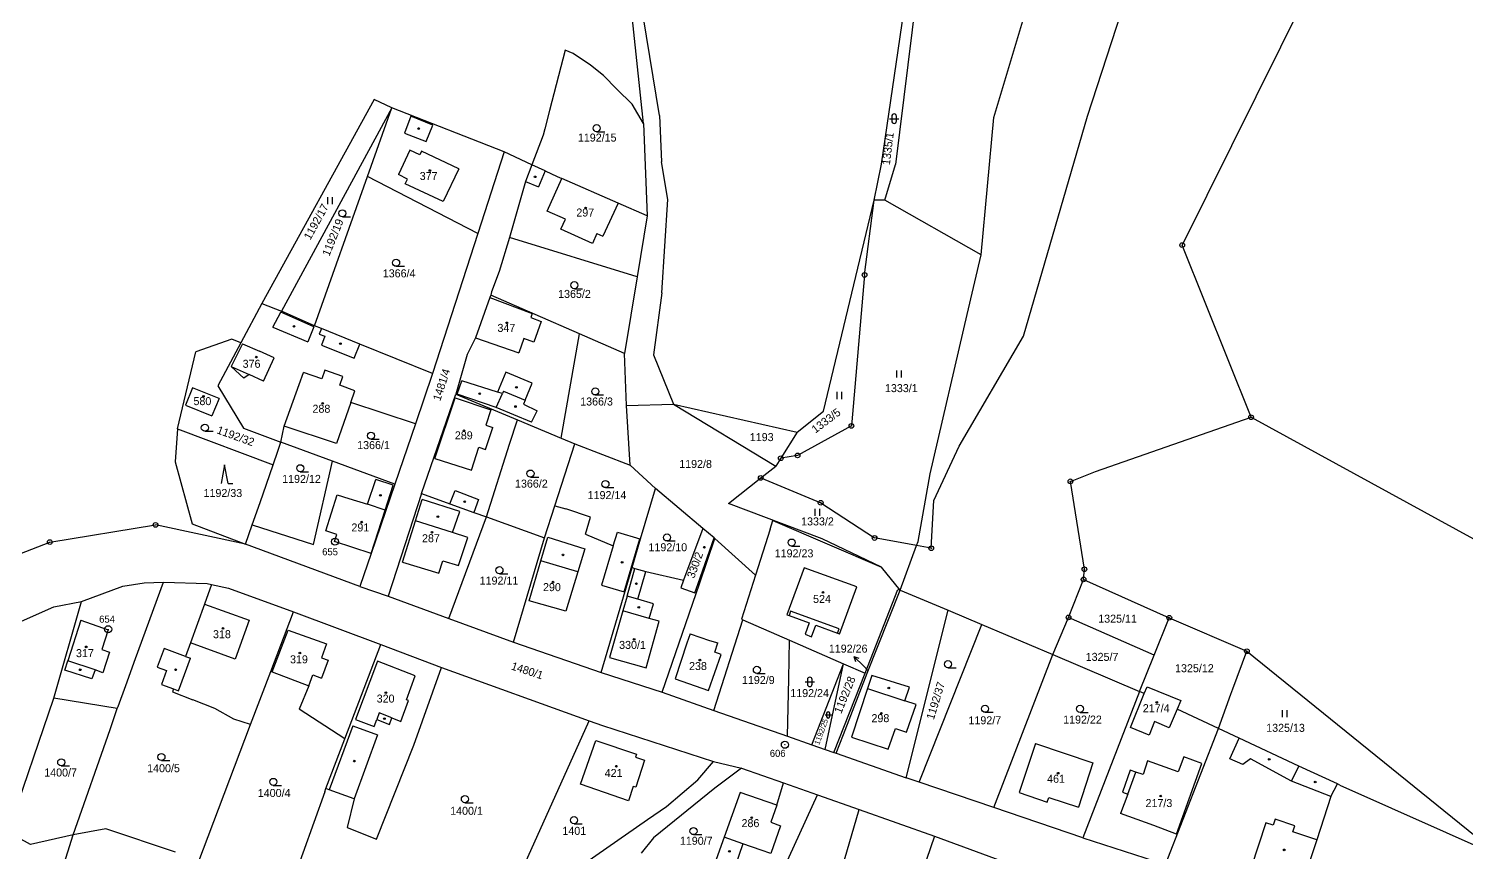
# Model space of a CAD drawing. Extents: x -820725 to -814908, y -1038210 to -1035296.
# Drawn here: x -818926.1 to -818620.6, y -1036652 to -1036477.1 of the extents above; entities that cross this region are included whole.
import ezdxf
from ezdxf.enums import TextEntityAlignment as Align

# ---------------------------------------------------------------- set-up
doc = ezdxf.new("R2010")
doc.units = 0
doc.header["$MEASUREMENT"] = 0
for name, color, linetype in [('101', 1, 'CONTINUOUS'), ('1016', 1, 'CONTINUOUS'), ('1029', 1, 'CONTINUOUS'), ('105', 1, 'CONTINUOUS'), ('18', 1, 'CONTINUOUS'), ('21800', 1, 'CONTINUOUS'), ('21900', 1, 'CONTINUOUS'), ('304', 1, 'CONTINUOUS'), ('306', 1, 'CONTINUOUS'), ('308', 1, 'CONTINUOUS'), ('316', 1, 'CONTINUOUS'), ('402', 1, 'CONTINUOUS'), ('404', 1, 'CONTINUOUS')]:
    doc.layers.add(name, color=color, linetype=linetype)

# ---------------------------------------------------------------- blocks, each defined once
blk = doc.blocks.new('4_02$0')
at = {"layer": '404', "color": 255, "linetype": 'Continuous'}
blk.add_circle((-0.01, 0), 0.175, dxfattribs=at)
blk = doc.blocks.new('1029$1')
at = {"layer": '1029', "color": 6, "linetype": 'Continuous'}
for p, q in [((0, 3), (-0.5, 2)), ((0, 0), (0, 3)), ((0, 3), (0.5, 2))]:
    blk.add_line(p, q, dxfattribs=at)
blk = doc.blocks.new('3_04$3')
at = {"layer": '304', "color": 255, "linetype": 'Continuous'}
blk.add_line((0.01, 0), (1.76, 0), dxfattribs=at)
blk.add_circle((0.01, 0.75), 0.75, dxfattribs=at)
blk = doc.blocks.new('3_06$2')
at = {"layer": '306', "color": 255, "linetype": 'Continuous'}
for p, q in [((-0.51, 0), (-0.51, 1.5)), ((0.49, 0), (0.49, 1.5))]:
    blk.add_line(p, q, dxfattribs=at)
blk = doc.blocks.new('3_16$4')
at = {"layer": '316', "color": 255, "linetype": 'Continuous'}
for p, q in [((-1, 1), (1, 1)), ((-0.5, 1.5), (-0.5, 0.5)), ((0.5, 0.5), (0.5, 1.5))]:
    blk.add_line(p, q, dxfattribs=at)
for centre, start, end in [((0, 1.5), 0, 180), ((0, 0.5), 180, 359.9879)]:
    blk.add_arc(centre, 0.5, start, end, dxfattribs=at)
blk = doc.blocks.new('3_08$5')
at = {"layer": '308', "color": 255, "linetype": 'Continuous'}
for p, q in [((0, 4), (-0.75, 0)), ((0.75, 0), (0, 4)), ((0.75, 0), (1.75, 0))]:
    blk.add_line(p, q, dxfattribs=at)
blk = doc.blocks.new('1_01$12')
at = {"layer": '101', "color": 3, "linetype": 'Continuous'}
for radius in [0.75, 0.03]:
    blk.add_circle((0, 0), radius, dxfattribs=at)
blk = doc.blocks.new('1_05$13')
at = {"layer": '105', "color": 3, "linetype": 'Continuous'}
for radius in [0.5, 0.0303]:
    blk.add_circle((0, 0), radius, dxfattribs=at)

msp = doc.modelspace()

# ---------------------------------------------------------------- linework, layer by layer
at = {"layer": '1029', "color": 255, "linetype": 'Continuous'}
msp.add_line((-818747.79, -1036613.38), (-818748.66, -1036612.52), dxfattribs=at)
at = {"layer": '21800', "color": 255, "linetype": 'Continuous'}
for p, q in [((-818844.88, -1036495.66), (-818846.25, -1036499.29)), ((-818840.23, -1036497.57), (-818844.88, -1036495.66)), ((-818846.25, -1036499.29), (-818841.65, -1036501.02)), ((-818841.65, -1036501.02), (-818840.23, -1036497.57)), ((-818845.11, -1036502.89), (-818847.51, -1036508.03)), ((-818842.99, -1036503.87), (-818845.11, -1036502.89)), ((-818842.61, -1036503.07), (-818842.99, -1036503.87)), ((-818834.68, -1036506.88), (-818842.61, -1036503.07)), ((-818845.58, -1036509.02), (-818847.51, -1036508.03)), ((-818846.06, -1036510.04), (-818845.58, -1036509.02)), ((-818834.68, -1036506.88), (-818838.01, -1036513.8)), ((-818820.52, -1036509.55), (-818817.75, -1036510.7)), ((-818816.34, -1036507.29), (-818817.75, -1036510.7)), ((-818815.93, -1036515.81), (-818812.81, -1036508.87)), ((-818838.01, -1036513.8), (-818846.06, -1036510.04)), ((-818800.81, -1036514.12), (-818804.09, -1036521.18)), ((-818812.05, -1036517.52), (-818815.93, -1036515.81)), ((-818813.02, -1036519.7), (-818812.05, -1036517.52)), ((-818806.3, -1036522.71), (-818813.02, -1036519.7)), ((-818805.35, -1036520.61), (-818806.3, -1036522.71)), ((-818805.35, -1036520.61), (-818804.09, -1036521.18)), ((-818828.1, -1036534.19), (-818819.09, -1036537.57)), ((-818874.19, -1036540.46), (-818872.48, -1036537.28)), ((-818865.47, -1036540.4), (-818872.48, -1036537.28)), ((-818819.09, -1036537.57), (-818819.41, -1036538.43)), ((-818819.41, -1036538.43), (-818817.2, -1036539.25)), ((-818817.2, -1036539.25), (-818818.77, -1036543.65)), ((-818874.19, -1036540.46), (-818866.77, -1036543.61)), ((-818865.47, -1036540.4), (-818866.77, -1036543.61)), ((-818863.87, -1036540.78), (-818864.34, -1036541.94)), ((-818864.34, -1036541.94), (-818863.14, -1036542.42)), ((-818863.14, -1036542.42), (-818863.89, -1036544.27)), ((-818831.11, -1036542.74), (-818821.96, -1036545.96)), ((-818820.88, -1036542.9), (-818821.96, -1036545.96)), ((-818818.77, -1036543.65), (-818820.88, -1036542.9)), ((-818863.89, -1036544.27), (-818856.95, -1036547.08)), ((-818856.95, -1036547.08), (-818855.74, -1036544.07)), ((-818883.07, -1036548.83), (-818879.23, -1036550.57)), ((-818868.62, -1036552.67), (-818867.7, -1036550.1)), ((-818863.82, -1036551.48), (-818867.7, -1036550.1)), ((-818863.16, -1036549.62), (-818863.82, -1036551.48)), ((-818859.32, -1036550.93), (-818863.16, -1036549.62)), ((-818859.99, -1036552.83), (-818859.32, -1036550.93)), ((-818835.05, -1036554.73), (-818834.06, -1036551.86)), ((-818826.44, -1036554.28), (-818834.06, -1036551.86)), ((-818824.72, -1036550.06), (-818826.44, -1036554.28)), ((-818819.08, -1036552.36), (-818824.72, -1036550.06)), ((-818820.57, -1036556.01), (-818819.08, -1036552.36)), ((-818871.76, -1036561.49), (-818868.62, -1036552.67)), ((-818856.76, -1036553.98), (-818859.99, -1036552.83)), ((-818857.62, -1036556.46), (-818856.76, -1036553.98)), ((-818826.74, -1036557.54), (-818835.05, -1036554.73)), ((-818826.74, -1036557.54), (-818825.41, -1036554.6)), ((-818825.41, -1036554.6), (-818826.44, -1036554.28)), ((-818825.21, -1036554.11), (-818825.41, -1036554.6)), ((-818825.21, -1036554.11), (-818820.57, -1036556.01)), ((-818839.75, -1036568.37), (-818835.49, -1036555.52)), ((-818835.49, -1036555.52), (-818827.9, -1036558.03)), ((-818827.9, -1036558.03), (-818828.95, -1036561.29)), ((-818819.27, -1036560.69), (-818826.74, -1036557.54)), ((-818820.57, -1036556.01), (-818820.92, -1036556.87)), ((-818820.92, -1036556.87), (-818818.03, -1036558.24)), ((-818819.27, -1036560.69), (-818818.03, -1036558.24)), ((-818828.95, -1036561.29), (-818827.43, -1036561.78)), ((-818829.02, -1036566.43), (-818827.43, -1036561.78)), ((-818832.02, -1036570.86), (-818830.45, -1036565.97)), ((-818830.45, -1036565.97), (-818829.02, -1036566.43)), ((-818839.75, -1036568.37), (-818832.02, -1036570.86)), ((-818854.12, -1036578.1), (-818852.35, -1036572.81)), ((-818848.61, -1036574.06), (-818852.35, -1036572.81)), ((-818862.93, -1036583.72), (-818860.51, -1036576.08)), ((-818860.51, -1036576.08), (-818858.08, -1036576.85)), ((-818850.34, -1036579.34), (-818848.61, -1036574.06)), ((-818836.61, -1036577.98), (-818835.48, -1036575.14)), ((-818835.48, -1036575.14), (-818830.48, -1036577.06)), ((-818858.08, -1036576.85), (-818854.12, -1036578.1)), ((-818850.34, -1036579.34), (-818854.12, -1036578.1)), ((-818853.34, -1036588.53), (-818850.34, -1036579.34)), ((-818843.87, -1036581.6), (-818842.45, -1036577.12)), ((-818834.5, -1036579.65), (-818842.45, -1036577.12)), ((-818836.01, -1036584.1), (-818834.5, -1036579.65)), ((-818830.48, -1036577.06), (-818831.48, -1036579.83)), ((-818846.67, -1036590.4), (-818843.87, -1036581.6)), ((-818836.01, -1036584.1), (-818843.87, -1036581.6)), ((-818860.58, -1036584.51), (-818862.93, -1036583.72)), ((-818861.07, -1036586.01), (-818860.58, -1036584.51)), ((-818832.8, -1036585.19), (-818836.01, -1036584.1)), ((-818834.77, -1036591.12), (-818832.8, -1036585.19)), ((-818817.27, -1036590.13), (-818815.79, -1036585.08)), ((-818815.79, -1036585.08), (-818807.94, -1036587.58)), ((-818799.54, -1036596.71), (-818796.2, -1036585.42)), ((-818783.82, -1036594.93), (-818780.43, -1036585.26)), ((-818853.34, -1036588.53), (-818861.07, -1036586.01)), ((-818807.94, -1036587.58), (-818809.41, -1036592.43)), ((-818801.86, -1036586.9), (-818804.34, -1036595.25)), ((-818846.67, -1036590.4), (-818838.93, -1036592.74)), ((-818838.93, -1036592.74), (-818838.05, -1036590.14)), ((-818838.05, -1036590.14), (-818834.77, -1036591.12)), ((-818819.75, -1036598.59), (-818817.27, -1036590.13)), ((-818809.41, -1036592.43), (-818817.27, -1036590.13)), ((-818798.95, -1036597.59), (-818797.26, -1036591.71)), ((-818809.41, -1036592.43), (-818811.95, -1036600.8)), ((-818796.65, -1036598.25), (-818794.96, -1036592.37)), ((-818804.34, -1036595.25), (-818799.54, -1036596.71)), ((-818798.95, -1036597.59), (-818799.86, -1036600.75)), ((-818796.65, -1036598.25), (-818798.95, -1036597.59)), ((-818888.72, -1036599.34), (-818879.21, -1036602.74)), ((-818811.95, -1036600.8), (-818819.75, -1036598.59)), ((-818799.86, -1036600.75), (-818802.7, -1036610.64)), ((-818794.21, -1036602.37), (-818799.86, -1036600.75)), ((-818793.31, -1036599.21), (-818796.65, -1036598.25)), ((-818794.21, -1036602.37), (-818793.31, -1036599.21)), ((-818764.18, -1036600.8), (-818764.52, -1036601.73)), ((-818753.9, -1036604.56), (-818764.18, -1036600.8)), ((-818914.98, -1036602.7), (-818917.75, -1036611.36)), ((-818914.98, -1036602.7), (-818909.16, -1036604.75)), ((-818879.21, -1036602.74), (-818882.2, -1036611.03)), ((-818794.88, -1036612.86), (-818792.13, -1036602.96)), ((-818792.13, -1036602.96), (-818794.21, -1036602.37)), ((-818909.16, -1036604.75), (-818910.55, -1036608.96)), ((-818874.35, -1036613.72), (-818870.96, -1036604.81)), ((-818870.96, -1036604.81), (-818862.79, -1036607.71)), ((-818785.56, -1036605.63), (-818786.21, -1036607.57)), ((-818785.56, -1036605.63), (-818781.41, -1036607.02)), ((-818781.41, -1036607.02), (-818779.64, -1036607.56)), ((-818754.24, -1036605.49), (-818753.9, -1036604.56)), ((-818910.55, -1036608.96), (-818908.9, -1036609.5)), ((-818908.9, -1036609.5), (-818910.35, -1036613.88)), ((-818892.76, -1036610.4), (-818891.7, -1036610.79)), ((-818882.2, -1036611.03), (-818891.71, -1036607.52)), ((-818862.79, -1036607.71), (-818863.87, -1036610.74)), ((-818786.21, -1036607.57), (-818788.75, -1036615.21)), ((-818781.6, -1036617.67), (-818778.97, -1036609.99)), ((-818780.29, -1036609.54), (-818779.64, -1036607.56)), ((-818778.97, -1036609.99), (-818780.29, -1036609.54)), ((-818918.4, -1036613.32), (-818917.75, -1036611.36)), ((-818912.64, -1036615.21), (-818918.4, -1036613.32)), ((-818911.98, -1036613.27), (-818917.75, -1036611.36)), ((-818911.98, -1036613.27), (-818912.64, -1036615.21)), ((-818910.35, -1036613.88), (-818911.98, -1036613.27)), ((-818894.24, -1036617.72), (-818891.7, -1036610.79)), ((-818862.48, -1036611.24), (-818863.89, -1036615.01)), ((-818863.87, -1036610.74), (-818862.48, -1036611.24)), ((-818851.93, -1036611.44), (-818856.61, -1036623.82)), ((-818843.96, -1036614.54), (-818851.93, -1036611.44)), ((-818802.7, -1036610.64), (-818794.88, -1036612.86)), ((-818866.52, -1036616.63), (-818865.67, -1036614.35)), ((-818865.67, -1036614.35), (-818863.89, -1036615.01)), ((-818845.83, -1036619.61), (-818843.96, -1036614.54)), ((-818788.75, -1036615.21), (-818781.6, -1036617.67)), ((-818746.9, -1036614.44), (-818747.82, -1036617.22)), ((-818738.95, -1036616.95), (-818746.9, -1036614.44)), ((-818895.29, -1036617.33), (-818894.24, -1036617.72)), ((-818747.82, -1036617.22), (-818751.23, -1036627.59)), ((-818747.82, -1036617.22), (-818739.93, -1036619.82)), ((-818739.93, -1036619.82), (-818738.95, -1036616.95)), ((-818851.59, -1036622.37), (-818852.13, -1036623.81)), ((-818848.9, -1036623.46), (-818851.59, -1036622.37)), ((-818847.01, -1036624.23), (-818845.36, -1036619.78)), ((-818845.36, -1036619.78), (-818845.83, -1036619.61)), ((-818737.54, -1036620.64), (-818739.93, -1036619.82)), ((-818739.57, -1036626.51), (-818737.54, -1036620.64)), ((-818857.23, -1036625.14), (-818862.26, -1036638.74)), ((-818857.23, -1036625.14), (-818851.95, -1036627.09)), ((-818856.61, -1036623.82), (-818852.69, -1036625.3)), ((-818852.69, -1036625.3), (-818852.13, -1036623.81)), ((-818852.13, -1036623.81), (-818849.42, -1036624.84)), ((-818849.42, -1036624.84), (-818848.9, -1036623.46)), ((-818848.9, -1036623.46), (-818847.01, -1036624.23)), ((-818743.43, -1036630.08), (-818741.93, -1036625.69)), ((-818741.93, -1036625.69), (-818739.57, -1036626.51)), ((-818851.95, -1036627.09), (-818856.95, -1036640.69)), ((-818751.23, -1036627.59), (-818743.43, -1036630.08)), ((-818670.87, -1036632.2), (-818668.87, -1036627.75)), ((-818680.67, -1036631.77), (-818681.81, -1036634.94)), ((-818676.84, -1036633.13), (-818680.67, -1036631.77)), ((-818692.01, -1036634.58), (-818693.69, -1036639.24)), ((-818690.85, -1036634.97), (-818692.01, -1036634.58)), ((-818688.34, -1036632.62), (-818689.31, -1036635.49)), ((-818681.81, -1036634.94), (-818688.34, -1036632.62)), ((-818682.17, -1036648.18), (-818676.84, -1036633.13)), ((-818668.07, -1036633.37), (-818670.87, -1036632.2)), ((-818666.46, -1036632.14), (-818668.07, -1036633.37)), ((-818657.75, -1036636.9), (-818666.46, -1036632.14)), ((-818657.75, -1036636.9), (-818656.17, -1036633.69)), ((-818692.55, -1036639.65), (-818690.85, -1036634.97)), ((-818689.31, -1036635.49), (-818690.85, -1036634.97)), ((-818649.37, -1036640.16), (-818657.75, -1036636.9)), ((-818692.55, -1036639.65), (-818694.06, -1036643.81)), ((-818693.69, -1036639.24), (-818692.55, -1036639.65)), ((-818767.12, -1036641.98), (-818768.42, -1036645.63)), ((-818687.01, -1036646.36), (-818694.06, -1036643.81)), ((-818768.42, -1036645.63), (-818766.37, -1036646.4)), ((-818766.37, -1036646.4), (-818768.41, -1036652.29)), ((-818682.17, -1036648.18), (-818687.01, -1036646.36)), ((-818663.19, -1036645.76), (-818666.36, -1036655.22)), ((-818661.64, -1036646.28), (-818663.19, -1036645.76)), ((-818661.22, -1036645.01), (-818661.64, -1036646.28)), ((-818657.08, -1036646.42), (-818661.22, -1036645.01)), ((-818657.5, -1036647.69), (-818657.08, -1036646.42)), ((-818774.31, -1036650.22), (-818778.29, -1036648.82)), ((-818652.4, -1036649.37), (-818657.5, -1036647.69)), ((-818774.31, -1036650.22), (-818775.98, -1036654.94)), ((-818770.47, -1036651.56), (-818774.31, -1036650.22)), ((-818768.41, -1036652.29), (-818770.47, -1036651.56))]:
    msp.add_line(p, q, dxfattribs=at)
at = {"layer": '21900', "color": 3, "linetype": 'Continuous'}
for p, q in [((-818701.08, -1036495.66), (-818684.73, -1036445.48)), ((-818641.17, -1036442.82), (-818680.98, -1036523.06)), ((-818734.44, -1036446.15), (-818741.92, -1036505.94)), ((-818721.01, -1036495.95), (-818711.62, -1036464.57)), ((-818792.03, -1036495.53), (-818796.4, -1036469.09)), ((-818795.46, -1036497.23), (-818798.36, -1036469.96)), ((-818744.88, -1036505.84), (-818740.15, -1036473.49)), ((-818812.11, -1036481.63), (-818815.39, -1036494.45)), ((-818810.39, -1036482.32), (-818812.11, -1036481.63)), ((-818806.68, -1036484.85), (-818810.39, -1036482.32)), ((-818803.92, -1036487.01), (-818806.68, -1036484.85)), ((-818801.13, -1036489.93), (-818803.92, -1036487.01)), ((-818797.83, -1036493.1), (-818801.13, -1036489.93)), ((-818852.65, -1036492.16), (-818876.51, -1036535.42)), ((-818848.91, -1036493.91), (-818872.38, -1036537.09)), ((-818854.11, -1036508.51), (-818848.91, -1036493.91)), ((-818848.91, -1036493.91), (-818852.65, -1036492.16)), ((-818825.06, -1036503.27), (-818848.91, -1036493.91)), ((-818795.46, -1036497.23), (-818797.83, -1036493.1)), ((-818815.39, -1036494.45), (-818816.39, -1036498.37)), ((-818795.46, -1036497.23), (-818794.66, -1036516.81)), ((-818792.03, -1036495.53), (-818791.59, -1036505.4)), ((-818723.72, -1036525.1), (-818721.01, -1036495.95)), ((-818714.72, -1036542.37), (-818701.08, -1036495.66)), ((-818816.74, -1036499.73), (-818819.15, -1036505.97)), ((-818816.39, -1036498.37), (-818816.74, -1036499.73)), ((-818825.06, -1036503.27), (-818830.68, -1036520.61)), ((-818819.15, -1036505.97), (-818825.06, -1036503.27)), ((-818819.15, -1036505.97), (-818820.52, -1036509.55)), ((-818816.34, -1036507.29), (-818819.15, -1036505.97)), ((-818790.28, -1036513.38), (-818791.59, -1036505.4)), ((-818746.42, -1036513.49), (-818744.88, -1036505.84)), ((-818744.14, -1036513.51), (-818741.92, -1036505.94)), ((-818865.38, -1036540.17), (-818854.11, -1036508.51)), ((-818830.68, -1036520.61), (-818854.11, -1036508.51)), ((-818820.52, -1036509.55), (-818823.91, -1036521.44)), ((-818816.34, -1036507.29), (-818813.79, -1036508.48)), ((-818813.79, -1036508.48), (-818812.81, -1036508.87)), ((-818800.81, -1036514.12), (-818812.81, -1036508.87)), ((-818794.66, -1036516.81), (-818800.81, -1036514.12)), ((-818791.57, -1036533.2), (-818790.28, -1036513.38)), ((-818757.17, -1036558.33), (-818746.42, -1036513.49)), ((-818748.48, -1036529.4), (-818746.42, -1036513.49)), ((-818744.14, -1036513.51), (-818746.42, -1036513.49)), ((-818723.72, -1036525.1), (-818744.14, -1036513.51)), ((-818794.66, -1036516.81), (-818796.82, -1036529.82)), ((-818830.68, -1036520.61), (-818840.3, -1036550.32)), ((-818823.91, -1036521.44), (-818826.12, -1036528.64)), ((-818796.82, -1036529.82), (-818823.91, -1036521.44)), ((-818666.36, -1036559.61), (-818680.98, -1036523.06)), ((-818726.66, -1036537.78), (-818723.72, -1036525.1)), ((-818826.12, -1036528.64), (-818827.72, -1036532.99)), ((-818796.82, -1036529.82), (-818799.48, -1036546.07)), ((-818748.48, -1036529.4), (-818751.27, -1036561.46)), ((-818827.9, -1036533.67), (-818828.1, -1036534.19)), ((-818827.72, -1036532.99), (-818827.9, -1036533.67)), ((-818809.01, -1036541.91), (-818827.9, -1036533.67)), ((-818791.57, -1036533.2), (-818793.3, -1036546.35)), ((-818876.55, -1036535.49), (-818881.03, -1036543.84)), ((-818876.51, -1036535.42), (-818876.55, -1036535.49)), ((-818876.51, -1036535.42), (-818872.38, -1036537.09)), ((-818865.38, -1036540.17), (-818872.38, -1036537.09)), ((-818828.1, -1036534.19), (-818831.11, -1036542.74)), ((-818863.87, -1036540.78), (-818865.38, -1036540.17)), ((-818734.5, -1036571.66), (-818726.66, -1036537.78)), ((-818882.91, -1036543), (-818890.54, -1036545.69)), ((-818881.03, -1036543.84), (-818882.91, -1036543)), ((-818855.74, -1036544.07), (-818863.87, -1036540.78)), ((-818831.11, -1036542.74), (-818832.89, -1036546.28)), ((-818812.96, -1036564.03), (-818809.01, -1036541.91)), ((-818799.48, -1036546.07), (-818809.01, -1036541.91)), ((-818728.34, -1036565.74), (-818714.72, -1036542.37)), ((-818894.49, -1036562.06), (-818890.54, -1036545.69)), ((-818881.03, -1036543.84), (-818885.9, -1036552.93)), ((-818880.65, -1036544.01), (-818883.07, -1036548.83)), ((-818880.65, -1036544.01), (-818877.07, -1036545.61)), ((-818873.95, -1036547.01), (-818877.07, -1036545.61)), ((-818840.3, -1036550.32), (-818855.74, -1036544.07)), ((-818832.89, -1036546.28), (-818835.31, -1036554.74)), ((-818799.03, -1036557.09), (-818799.48, -1036546.07)), ((-818880.37, -1036551.33), (-818883.07, -1036548.83)), ((-818876.22, -1036551.93), (-818873.95, -1036547.01)), ((-818793.3, -1036546.35), (-818789.09, -1036556.85)), ((-818879.23, -1036550.57), (-818880.37, -1036551.33)), ((-818876.22, -1036551.93), (-818879.23, -1036550.57)), ((-818840.3, -1036550.32), (-818843.92, -1036561.02)), ((-818891.26, -1036553.37), (-818892.75, -1036557.07)), ((-818888.46, -1036554.47), (-818891.26, -1036553.37)), ((-818885.58, -1036555.6), (-818888.46, -1036554.47)), ((-818885.9, -1036552.93), (-818880.42, -1036561.96)), ((-818842.64, -1036575.81), (-818835.31, -1036554.74)), ((-818835.31, -1036554.74), (-818822.19, -1036560.19)), ((-818892.75, -1036557.07), (-818887.13, -1036559.33)), ((-818885.58, -1036555.6), (-818887.13, -1036559.33)), ((-818857.62, -1036556.46), (-818860.66, -1036565.2)), ((-818843.92, -1036561.02), (-818857.62, -1036556.46)), ((-818799.03, -1036557.09), (-818789.09, -1036556.85)), ((-818798.31, -1036569.82), (-818799.03, -1036557.09)), ((-818789.09, -1036556.85), (-818767.32, -1036569.98)), ((-818789.09, -1036556.85), (-818762.81, -1036562.78)), ((-818762.81, -1036562.78), (-818757.17, -1036558.33)), ((-818872.51, -1036564.93), (-818871.76, -1036561.49)), ((-818860.66, -1036565.2), (-818871.76, -1036561.49)), ((-818843.92, -1036561.02), (-818848.26, -1036573.83)), ((-818823.94, -1036565.32), (-818822.19, -1036560.19)), ((-818822.19, -1036560.19), (-818812.96, -1036564.03)), ((-818751.27, -1036561.46), (-818762.7, -1036567.73)), ((-818699.4, -1036571.17), (-818666.36, -1036559.61)), ((-818666.36, -1036559.61), (-818615.36, -1036587.47)), ((-818894.49, -1036562.06), (-818894.92, -1036569.1)), ((-818894.49, -1036562.06), (-818874.14, -1036569.69)), ((-818880.42, -1036561.96), (-818872.51, -1036564.93)), ((-818812.96, -1036564.03), (-818810.05, -1036565.24)), ((-818762.81, -1036562.78), (-818766.28, -1036568.32)), ((-818874.14, -1036569.69), (-818873.16, -1036566.83)), ((-818873.16, -1036566.83), (-818872.51, -1036564.93)), ((-818861.54, -1036568.96), (-818872.51, -1036564.93)), ((-818828.83, -1036580.78), (-818823.94, -1036565.32)), ((-818814.28, -1036578.44), (-818810.05, -1036565.24)), ((-818810.05, -1036565.24), (-818798.31, -1036569.82)), ((-818733.76, -1036577.27), (-818728.34, -1036565.74)), ((-818894.92, -1036569.1), (-818891.37, -1036582.28)), ((-818875.56, -1036573.82), (-818874.14, -1036569.69)), ((-818865.53, -1036586.67), (-818861.54, -1036568.96)), ((-818848.26, -1036573.83), (-818861.54, -1036568.96)), ((-818798.31, -1036569.82), (-818792.93, -1036574.75)), ((-818770.54, -1036572.51), (-818767.32, -1036569.98)), ((-818766.28, -1036568.32), (-818767.32, -1036569.98)), ((-818762.7, -1036567.73), (-818766.28, -1036568.32)), ((-818777.4, -1036577.9), (-818770.54, -1036572.51)), ((-818770.54, -1036572.51), (-818757.8, -1036577.78)), ((-818737.11, -1036586.03), (-818734.5, -1036571.66)), ((-818704.74, -1036573.23), (-818699.4, -1036571.17)), ((-818701.77, -1036591.91), (-818704.74, -1036573.23)), ((-818876.9, -1036577.72), (-818875.56, -1036573.82)), ((-818848.26, -1036573.83), (-818853.34, -1036588.53)), ((-818842.64, -1036575.81), (-818849.7, -1036597.6)), ((-818842.64, -1036575.81), (-818836.61, -1036577.98)), ((-818796.09, -1036585.45), (-818792.93, -1036574.75)), ((-818782.83, -1036583.24), (-818792.93, -1036574.75)), ((-818878.59, -1036582.48), (-818876.9, -1036577.72)), ((-818836.61, -1036577.98), (-818831.48, -1036579.83)), ((-818831.48, -1036579.83), (-818828.83, -1036580.78)), ((-818816.46, -1036585.23), (-818814.28, -1036578.44)), ((-818814.28, -1036578.44), (-818811.93, -1036579.1)), ((-818806.71, -1036580.84), (-818811.93, -1036579.1)), ((-818757.45, -1036585.43), (-818777.4, -1036577.9)), ((-818757.8, -1036577.78), (-818746.36, -1036585.26)), ((-818734.3, -1036587.45), (-818733.76, -1036577.27)), ((-818921.59, -1036586.13), (-818899.13, -1036582.48)), ((-818880.04, -1036586.55), (-818899.13, -1036582.48)), ((-818891.37, -1036582.28), (-818880.04, -1036586.55)), ((-818880.04, -1036586.55), (-818878.59, -1036582.48)), ((-818878.59, -1036582.48), (-818865.53, -1036586.67)), ((-818836.82, -1036602.33), (-818828.83, -1036580.78)), ((-818828.83, -1036580.78), (-818816.46, -1036585.23)), ((-818807.76, -1036584.46), (-818806.71, -1036580.84)), ((-818768.55, -1036583.42), (-818767.94, -1036581.52)), ((-818767.94, -1036581.52), (-818744.84, -1036591.49)), ((-818823.09, -1036607.37), (-818816.46, -1036585.23)), ((-818807.76, -1036584.46), (-818801.86, -1036586.9)), ((-818801.86, -1036586.9), (-818801, -1036584)), ((-818801, -1036584), (-818796.2, -1036585.42)), ((-818797.88, -1036591.53), (-818796.09, -1036585.45)), ((-818796.2, -1036585.42), (-818796.09, -1036585.45)), ((-818782.83, -1036583.24), (-818786.92, -1036594.22)), ((-818783.58, -1036594.99), (-818780.28, -1036585.39)), ((-818780.43, -1036585.26), (-818782.83, -1036583.24)), ((-818780.28, -1036585.39), (-818780.43, -1036585.26)), ((-818771.65, -1036593.16), (-818780.28, -1036585.39)), ((-818768.55, -1036583.42), (-818771.65, -1036593.16)), ((-818744.84, -1036591.49), (-818757.45, -1036585.43)), ((-818737.43, -1036586.88), (-818746.36, -1036585.26)), ((-818940.09, -1036593.33), (-818921.59, -1036586.13)), ((-818855.75, -1036595.57), (-818880.04, -1036586.55)), ((-818853.34, -1036588.53), (-818855.75, -1036595.57)), ((-818740.93, -1036596.36), (-818737.43, -1036586.88)), ((-818737.43, -1036586.88), (-818737.11, -1036586.03)), ((-818734.3, -1036587.45), (-818737.43, -1036586.88)), ((-818804.45, -1036613.83), (-818797.88, -1036591.53)), ((-818797.88, -1036591.53), (-818797.26, -1036591.71)), ((-818797.26, -1036591.71), (-818794.96, -1036592.37)), ((-818761.32, -1036591.57), (-818764.98, -1036601.56)), ((-818750.1, -1036595.64), (-818761.32, -1036591.57)), ((-818740.93, -1036596.36), (-818744.84, -1036591.49)), ((-818701.93, -1036594.06), (-818701.77, -1036591.91)), ((-818906.05, -1036595.51), (-818901.51, -1036594.76)), ((-818903.37, -1036610.84), (-818897.45, -1036594.62)), ((-818901.51, -1036594.76), (-818897.45, -1036594.62)), ((-818897.45, -1036594.62), (-818888.14, -1036594.9)), ((-818887.2, -1036595.11), (-818888.72, -1036599.34)), ((-818888.14, -1036594.9), (-818887.2, -1036595.11)), ((-818887.2, -1036595.11), (-818883.6, -1036595.9)), ((-818794.96, -1036592.37), (-818786.92, -1036594.22)), ((-818791.5, -1036618.03), (-818783.58, -1036594.99)), ((-818786.92, -1036594.22), (-818787.53, -1036595.85)), ((-818784.51, -1036596.89), (-818783.82, -1036594.93)), ((-818783.82, -1036594.93), (-818783.58, -1036594.99)), ((-818771.65, -1036593.16), (-818774.65, -1036602.47)), ((-818705.13, -1036602.12), (-818701.93, -1036594.06)), ((-818701.93, -1036594.06), (-818683.72, -1036602.19)), ((-818914.85, -1036598.78), (-818906.05, -1036595.51)), ((-818883.6, -1036595.9), (-818869.83, -1036600.93)), ((-818855.75, -1036595.57), (-818849.7, -1036597.6)), ((-818849.7, -1036597.6), (-818836.82, -1036602.33)), ((-818787.53, -1036595.85), (-818784.51, -1036596.89)), ((-818753.78, -1036605.66), (-818750.1, -1036595.64)), ((-818748.37, -1036613.97), (-818741.39, -1036596.17)), ((-818747.91, -1036613.95), (-818740.93, -1036596.36)), ((-818741.39, -1036596.17), (-818740.93, -1036596.36)), ((-818740.93, -1036596.36), (-818730.68, -1036600.59)), ((-818959.43, -1036617.13), (-818920.76, -1036599.88)), ((-818920.76, -1036599.88), (-818914.85, -1036598.78)), ((-818920.72, -1036619.28), (-818914.85, -1036598.78)), ((-818888.72, -1036599.34), (-818891.71, -1036607.52)), ((-818874.65, -1036613.63), (-818869.83, -1036600.93)), ((-818869.83, -1036600.93), (-818851.29, -1036607.87)), ((-818739.63, -1036636.2), (-818730.68, -1036600.59)), ((-818730.68, -1036600.59), (-818723.56, -1036603.62)), ((-818836.82, -1036602.33), (-818823.09, -1036607.37)), ((-818780.47, -1036621.89), (-818774.33, -1036602.61)), ((-818774.65, -1036602.47), (-818774.33, -1036602.61)), ((-818774.33, -1036602.61), (-818764.43, -1036606.94)), ((-818764.98, -1036601.56), (-818764.52, -1036601.73)), ((-818764.52, -1036601.73), (-818760.22, -1036603.3)), ((-818760.22, -1036603.3), (-818761.1, -1036605.7)), ((-818759.73, -1036606.22), (-818758.85, -1036603.81)), ((-818758.85, -1036603.81), (-818754.24, -1036605.49)), ((-818736.85, -1036637.14), (-818723.56, -1036603.62)), ((-818723.56, -1036603.62), (-818708.44, -1036610.04)), ((-818708.44, -1036610.04), (-818705.13, -1036602.12)), ((-818686.94, -1036610.17), (-818705.13, -1036602.12)), ((-818686.94, -1036610.17), (-818683.72, -1036602.19)), ((-818683.72, -1036602.19), (-818667.24, -1036609.31)), ((-818823.09, -1036607.37), (-818804.45, -1036613.83)), ((-818764.57, -1036615.2), (-818764.43, -1036606.94)), ((-818764.43, -1036606.94), (-818752.95, -1036611.97)), ((-818761.1, -1036605.7), (-818759.73, -1036606.22)), ((-818753.78, -1036605.66), (-818754.24, -1036605.49)), ((-818897.3, -1036608.74), (-818898.75, -1036612.71)), ((-818892.76, -1036610.4), (-818897.3, -1036608.74)), ((-818891.71, -1036607.52), (-818892.76, -1036610.4)), ((-818858.9, -1036627.9), (-818851.29, -1036607.87)), ((-818851.29, -1036607.87), (-818838.38, -1036612.79)), ((-818721.03, -1036642.53), (-818708.44, -1036610.04)), ((-818708.44, -1036610.04), (-818690.05, -1036617.85)), ((-818690.05, -1036617.85), (-818686.94, -1036610.17)), ((-818670.23, -1036617.3), (-818667.24, -1036609.31)), ((-818667.24, -1036609.31), (-818613.18, -1036653.05)), ((-818905.46, -1036616.57), (-818903.37, -1036610.84)), ((-818898.75, -1036612.71), (-818896.78, -1036613.44)), ((-818896.78, -1036613.44), (-818897.86, -1036616.39)), ((-818844.27, -1036629.29), (-818838.38, -1036612.79)), ((-818838.38, -1036612.79), (-818807.01, -1036624.1)), ((-818759.66, -1036629.18), (-818752.95, -1036611.97)), ((-818756.85, -1036630.17), (-818752.95, -1036611.97)), ((-818752.95, -1036611.97), (-818748.37, -1036613.97)), ((-818897.86, -1036616.39), (-818895.29, -1036617.33)), ((-818878.92, -1036624.88), (-818874.65, -1036613.63)), ((-818874.65, -1036613.63), (-818874.35, -1036613.72)), ((-818874.35, -1036613.72), (-818866.52, -1036616.63)), ((-818804.45, -1036613.83), (-818791.5, -1036618.03)), ((-818764.85, -1036627.35), (-818764.57, -1036615.2)), ((-818754.98, -1036630.83), (-818748.37, -1036613.97)), ((-818752.95, -1036627), (-818747.91, -1036613.95)), ((-818930.43, -1036647.77), (-818920.72, -1036619.28)), ((-818907.25, -1036621.47), (-818920.72, -1036619.28)), ((-818907.1, -1036621.05), (-818905.46, -1036616.57)), ((-818895.29, -1036617.33), (-818895.52, -1036617.95)), ((-818895.52, -1036617.95), (-818891.23, -1036619.63)), ((-818866.52, -1036616.63), (-818868.63, -1036621.65)), ((-818791.5, -1036618.03), (-818780.47, -1036621.89)), ((-818690.05, -1036617.85), (-818702.1, -1036648.97)), ((-818691.97, -1036625.54), (-818689.06, -1036618.31)), ((-818689.06, -1036618.31), (-818690.05, -1036617.85)), ((-818689.06, -1036618.31), (-818688.46, -1036616.84)), ((-818688.46, -1036616.84), (-818681.26, -1036619.78)), ((-818673.25, -1036625.7), (-818670.64, -1036618.44)), ((-818670.64, -1036618.44), (-818670.23, -1036617.3)), ((-818908.75, -1036625.94), (-818907.25, -1036621.47)), ((-818907.25, -1036621.47), (-818907.1, -1036621.05)), ((-818886.53, -1036621.47), (-818891.23, -1036619.63)), ((-818882.48, -1036623.73), (-818886.53, -1036621.47)), ((-818858.9, -1036627.9), (-818868.63, -1036621.65)), ((-818780.47, -1036621.89), (-818764.85, -1036627.35)), ((-818682.04, -1036621.59), (-818683.75, -1036625.58)), ((-818681.26, -1036619.78), (-818682.04, -1036621.59)), ((-818673.25, -1036625.7), (-818682.04, -1036621.59)), ((-818890.14, -1036654.44), (-818878.92, -1036624.88)), ((-818878.92, -1036624.88), (-818882.48, -1036623.73)), ((-818826.27, -1036666.98), (-818807.01, -1036624.1)), ((-818807.01, -1036624.1), (-818804.19, -1036625.12)), ((-818804.19, -1036625.12), (-818780.58, -1036632.7)), ((-818688.01, -1036627.13), (-818691.97, -1036625.54)), ((-818686.85, -1036624.25), (-818688.01, -1036627.13)), ((-818683.75, -1036625.58), (-818686.85, -1036624.25)), ((-818684.53, -1036654.64), (-818673.25, -1036625.7)), ((-818668.87, -1036627.75), (-818673.25, -1036625.7)), ((-818916.61, -1036648.33), (-818908.75, -1036625.94)), ((-818862.92, -1036638.5), (-818858.9, -1036627.9)), ((-818808.81, -1036637.56), (-818805.56, -1036628.26)), ((-818805.56, -1036628.26), (-818796.92, -1036631.15)), ((-818764.85, -1036627.35), (-818759.66, -1036629.18)), ((-818754.51, -1036630.99), (-818752.95, -1036627)), ((-818656.17, -1036633.69), (-818668.87, -1036627.75)), ((-818852.15, -1036649.23), (-818844.27, -1036629.29)), ((-818796.92, -1036631.15), (-818797.13, -1036631.83)), ((-818759.66, -1036629.18), (-818756.85, -1036630.17)), ((-818756.85, -1036630.17), (-818754.98, -1036630.83)), ((-818754.98, -1036630.83), (-818754.51, -1036630.99)), ((-818754.51, -1036630.99), (-818739.63, -1036636.2)), ((-818712.13, -1036628.94), (-818715.62, -1036639.34)), ((-818712.13, -1036628.94), (-818699.95, -1036633.03)), ((-818797.13, -1036631.83), (-818795.26, -1036632.42)), ((-818795.26, -1036632.42), (-818797.07, -1036638.21)), ((-818783.87, -1036636.65), (-818780.58, -1036632.7)), ((-818780.58, -1036632.7), (-818774.59, -1036634.15)), ((-818774.59, -1036634.15), (-818780.3, -1036638.4)), ((-818774.59, -1036634.15), (-818765.7, -1036637.27)), ((-818699.95, -1036633.03), (-818703, -1036642.41)), ((-818648.01, -1036637.51), (-818656.17, -1036633.69)), ((-818798.6, -1036641.12), (-818808.81, -1036637.56)), ((-818790.58, -1036642.32), (-818783.87, -1036636.65)), ((-818767.12, -1036641.98), (-818765.7, -1036637.27)), ((-818765.7, -1036637.27), (-818758.46, -1036639.83)), ((-818736.85, -1036637.14), (-818739.63, -1036636.2)), ((-818721.03, -1036642.53), (-818736.85, -1036637.14)), ((-818649.37, -1036640.16), (-818648.01, -1036637.51)), ((-818647.47, -1036637.77), (-818648.01, -1036637.51)), ((-818647.47, -1036637.77), (-818613.18, -1036653.05)), ((-818863.18, -1036639.17), (-818872.24, -1036664.41)), ((-818863.18, -1036639.17), (-818862.92, -1036638.5)), ((-818862.26, -1036638.74), (-818862.92, -1036638.5)), ((-818856.95, -1036640.69), (-818862.26, -1036638.74)), ((-818856.95, -1036640.69), (-818858.44, -1036646.75)), ((-818797.62, -1036638.04), (-818798.6, -1036641.12)), ((-818797.07, -1036638.21), (-818797.62, -1036638.04)), ((-818780.3, -1036638.4), (-818793.31, -1036648.94)), ((-818774.87, -1036639.31), (-818778.29, -1036648.82)), ((-818767.12, -1036641.98), (-818774.87, -1036639.31)), ((-818770.32, -1036665.59), (-818758.46, -1036639.83)), ((-818758.46, -1036639.83), (-818749.62, -1036642.95)), ((-818715.62, -1036639.34), (-818709.65, -1036641.34)), ((-818709.65, -1036641.34), (-818709.32, -1036640.36)), ((-818709.32, -1036640.36), (-818703, -1036642.41)), ((-818649.37, -1036640.16), (-818652.4, -1036649.37)), ((-818794.62, -1036645.06), (-818790.58, -1036642.32)), ((-818759.65, -1036677.27), (-818749.62, -1036642.95)), ((-818749.62, -1036642.95), (-818733.62, -1036648.58)), ((-818702.1, -1036648.97), (-818721.03, -1036642.53)), ((-818909.72, -1036647.04), (-818916.61, -1036648.33)), ((-818894.89, -1036652.01), (-818909.72, -1036647.04)), ((-818858.44, -1036646.75), (-818852.15, -1036649.23)), ((-818823.75, -1036665.31), (-818794.62, -1036645.06)), ((-818925.71, -1036650.39), (-818930.43, -1036647.77)), ((-818916.61, -1036648.33), (-818925.71, -1036650.39)), ((-818919.7, -1036658.03), (-818916.61, -1036648.33)), ((-818793.31, -1036648.94), (-818795.93, -1036652.18)), ((-818778.29, -1036648.82), (-818780, -1036653.53)), ((-818733.62, -1036648.58), (-818745.18, -1036682.34)), ((-818733.62, -1036648.58), (-818714.59, -1036655.57)), ((-818702.1, -1036648.97), (-818684.53, -1036654.64)), ((-818652.4, -1036649.37), (-818655.52, -1036658.85))]:
    msp.add_line(p, q, dxfattribs=at)

# ---------------------------------------------------------------- block references
at = {"layer": '101', "color": 0, "linetype": 'ByBlock'}
for p in [(-818861.01, -1036586.04), (-818909.19, -1036604.64), (-818765.4, -1036629.18)]:
    msp.add_blockref('1_01$12', p, dxfattribs=at)
at = {"layer": '1029', "color": 0, "linetype": 'ByBlock', "rotation": 45}
msp.add_blockref('1029$1', (-818748.66, -1036612.52), dxfattribs=at)
at = {"layer": '105', "color": 0, "linetype": 'ByBlock'}
for p in [(-818680.98, -1036523.06), (-818748.48, -1036529.4), (-818751.27, -1036561.46), (-818666.36, -1036559.61), (-818762.7, -1036567.73), (-818766.28, -1036568.32), (-818770.54, -1036572.51), (-818704.74, -1036573.23), (-818757.8, -1036577.78), (-818899.13, -1036582.48), (-818921.59, -1036586.13), (-818746.36, -1036585.26), (-818734.3, -1036587.45), (-818701.77, -1036591.91), (-818701.93, -1036594.06), (-818705.13, -1036602.12), (-818683.72, -1036602.19), (-818667.24, -1036609.31)]:
    msp.add_blockref('1_05$13', p, dxfattribs=at)
at = {"layer": '304', "color": 0, "linetype": 'ByBlock'}
for p in [(-818805.41, -1036498.96), (-818859.43, -1036517.05), (-818848.02, -1036527.55), (-818810.15, -1036532.31), (-818805.7, -1036554.88), (-818888.66, -1036562.59), (-818853.37, -1036564.28), (-818868.38, -1036571.19), (-818819.47, -1036572.32), (-818803.54, -1036574.57), (-818790.46, -1036585.89), (-818763.98, -1036586.98), (-818826.06, -1036592.85), (-818771.36, -1036614.02), (-818730.76, -1036612.81), (-818722.88, -1036622.29), (-818702.7, -1036622.3), (-818897.88, -1036632.52), (-818919.17, -1036633.66), (-818874.11, -1036637.82), (-818833.4, -1036641.48), (-818810.22, -1036645.94), (-818784.83, -1036648.27)]:
    msp.add_blockref('3_04$3', p, dxfattribs=at)
at = {"layer": '306', "color": 0, "linetype": 'ByBlock'}
for p in [(-818862.02, -1036514.38), (-818741.13, -1036551.19), (-818753.78, -1036555.75), (-818758.46, -1036580.56), (-818659.18, -1036623.34)]:
    msp.add_blockref('3_06$2', p, dxfattribs=at)
at = {"layer": '308', "color": 0, "linetype": 'ByBlock'}
msp.add_blockref('3_08$5', (-818884.44, -1036573.71), dxfattribs=at)
at = {"layer": '316', "color": 0, "linetype": 'ByBlock'}
for p in [(-818742.2, -1036497.2), (-818760.11, -1036616.83)]:
    msp.add_blockref('3_16$4', p, dxfattribs=at)
at = {"layer": '316', "color": 0, "linetype": 'ByBlock', "xscale": 0.67, "yscale": 0.67, "zscale": 0.67}
msp.add_blockref('3_16$4', (-818756.2, -1036623.5), dxfattribs=at)
at = {"layer": '402', "color": 0, "linetype": 'ByBlock'}
for p in [(-818843.2, -1036498.3), (-818818.47, -1036508.55), (-818869.7, -1036540.32), (-818859.82, -1036544), (-818830.24, -1036554.62), (-818822.43, -1036553.27), (-818822.63, -1036557.34), (-818851.32, -1036576.2), (-818833.42, -1036577.55), (-818839.13, -1036580.74), (-818812.55, -1036588.85), (-818799.97, -1036590.44), (-818796.94, -1036594.97), (-818796.44, -1036599.99), (-818915.12, -1036613.26), (-818894.85, -1036613.26), (-818743.31, -1036617.14), (-818850.48, -1036623.64), (-818856.89, -1036632.66), (-818662.48, -1036632.26), (-818652.71, -1036637.09), (-818777.17, -1036651.83)]:
    msp.add_blockref('4_02$0', p, dxfattribs=at)
at = {"layer": '404', "color": 0, "linetype": 'ByBlock'}
for p in [(-818840.83, -1036507.22), (-818807.74, -1036515.16), (-818824.48, -1036539.56), (-818877.71, -1036546.84), (-818888.94, -1036555.17), (-818863.6, -1036556.66), (-818833.59, -1036562.48), (-818855.31, -1036581.89), (-818840.38, -1036584.04), (-818782.5, -1036587.22), (-818814.65, -1036594.64), (-818757.3, -1036596.83), (-818884.77, -1036604.47), (-818797.42, -1036606.79), (-818913.85, -1036608.39), (-818868.45, -1036609.7), (-818783.45, -1036611.2), (-818850.18, -1036618.13), (-818744.89, -1036622.5), (-818686.38, -1036620.19), (-818801.19, -1036633.74), (-818707.33, -1036635.22), (-818685.54, -1036640.07), (-818772.44, -1036644.68), (-818659.29, -1036651.5)]:
    msp.add_blockref('4_02$0', p, dxfattribs=at)

# ---------------------------------------------------------------- texts
at = {"layer": '1016', "color": 174, "linetype": 'Continuous'}
for s, p in [('655', (-818860.37, -1036588.18)), ('654', (-818907.75, -1036602.5)), ('606', (-818765.26, -1036631))]:
    msp.add_text(s, height=1.5, dxfattribs=at).set_placement(p, align=Align.MIDDLE_RIGHT)
at = {"layer": '18', "color": 255, "linetype": 'Continuous'}
for s, p in [('1192/15', (-818805.28, -1036501.57)), ('377', (-818841.1, -1036509.73)), ('297', (-818807.82, -1036517.49)), ('1366/4', (-818847.37, -1036530.41)), ('1365/2', (-818810.11, -1036534.78)), ('347', (-818824.58, -1036542)), ('376', (-818878.72, -1036549.62)), ('580', (-818889.17, -1036557.55)), ('1366/3', (-818805.42, -1036557.63)), ('1333/1', (-818740.66, -1036554.79)), ('288', (-818863.88, -1036559.17)), ('1366/1', (-818852.81, -1036566.89)), ('289', (-818833.63, -1036564.82)), ('1193', (-818770.33, -1036565.19)), ('1192/8', (-818784.38, -1036570.9)), ('1192/12', (-818868.11, -1036574.07)), ('1366/2', (-818819.27, -1036575.07)), ('1192/33', (-818884.82, -1036577.07)), ('1192/14', (-818803.2, -1036577.51)), ('291', (-818855.61, -1036584.38)), ('1333/2', (-818758.48, -1036583.1)), ('287', (-818840.61, -1036586.67)), ('1192/10', (-818790.28, -1036588.58)), ('1192/23', (-818763.46, -1036589.88)), ('1192/11', (-818826.15, -1036595.67)), ('290', (-818814.9, -1036597.06)), ('524', (-818757.52, -1036599.57)), ('1325/11', (-818694.72, -1036603.76)), ('318', (-818885.02, -1036607.05)), ('330/1', (-818797.78, -1036609.33)), ('317', (-818914.13, -1036611.08)), ('319', (-818868.65, -1036612.39)), ('1325/7', (-818698.01, -1036611.87)), ('238', (-818783.87, -1036613.82)), ('1325/12', (-818678.39, -1036614.28)), ('1192/9', (-818771.05, -1036616.79)), ('320', (-818850.24, -1036620.73)), ('1192/24', (-818760.15, -1036619.56)), ('217/4', (-818686.51, -1036622.77)), ('298', (-818745.11, -1036624.89)), ('1192/7', (-818722.92, -1036625.34)), ('1192/22', (-818702.17, -1036625.19)), ('1325/13', (-818659.03, -1036626.94)), ('1400/7', (-818919.3, -1036636.43)), ('1400/5', (-818897.43, -1036635.52)), ('421', (-818801.8, -1036636.54)), ('461', (-818707.79, -1036637.76)), ('1400/4', (-818873.92, -1036640.78)), ('217/3', (-818685.93, -1036642.92)), ('1400/1', (-818833.05, -1036644.57)), ('1401', (-818810.15, -1036648.82)), ('286', (-818772.72, -1036647.18)), ('1190/7', (-818784.24, -1036650.93))]:
    msp.add_text(s, height=1.7, dxfattribs=at).set_placement(p, align=Align.BOTTOM_CENTER)
for s, height, rotation, p in [('1335/1', 1.7, 83, (-818742.17, -1036502.72)), ('1192/17', 1.7, 61, (-818863.81, -1036518.74)), ('1192/19', 1.7, 68, (-818860.2, -1036521.93)), ('1481/4', 1.7, 72, (-818837.07, -1036553.13)), ('1333/5', 1.7, 37, (-818755.84, -1036561.43)), ('1192/32', 1.7, 340, (-818882.56, -1036564.88)), ('330/2', 1.7, 70, (-818783.23, -1036591.47)), ('1480/1', 1.7, 342, (-818820.56, -1036614.72)), ('1192/28', 1.7, 68, (-818751.42, -1036619.09)), ('1192/37', 1.7, 73, (-818732.08, -1036620.21)), ('1192/25', 1.14, 70, (-818756.83, -1036626.74))]:
    msp.add_text(s, height=height, rotation=rotation, dxfattribs=at).set_placement(p, align=Align.BOTTOM_CENTER)
msp.add_text('1192/26', height=1.7, dxfattribs=at).set_placement((-818747.85, -1036610.12), align=Align.BOTTOM_RIGHT)

doc.saveas('drawing.dxf')
